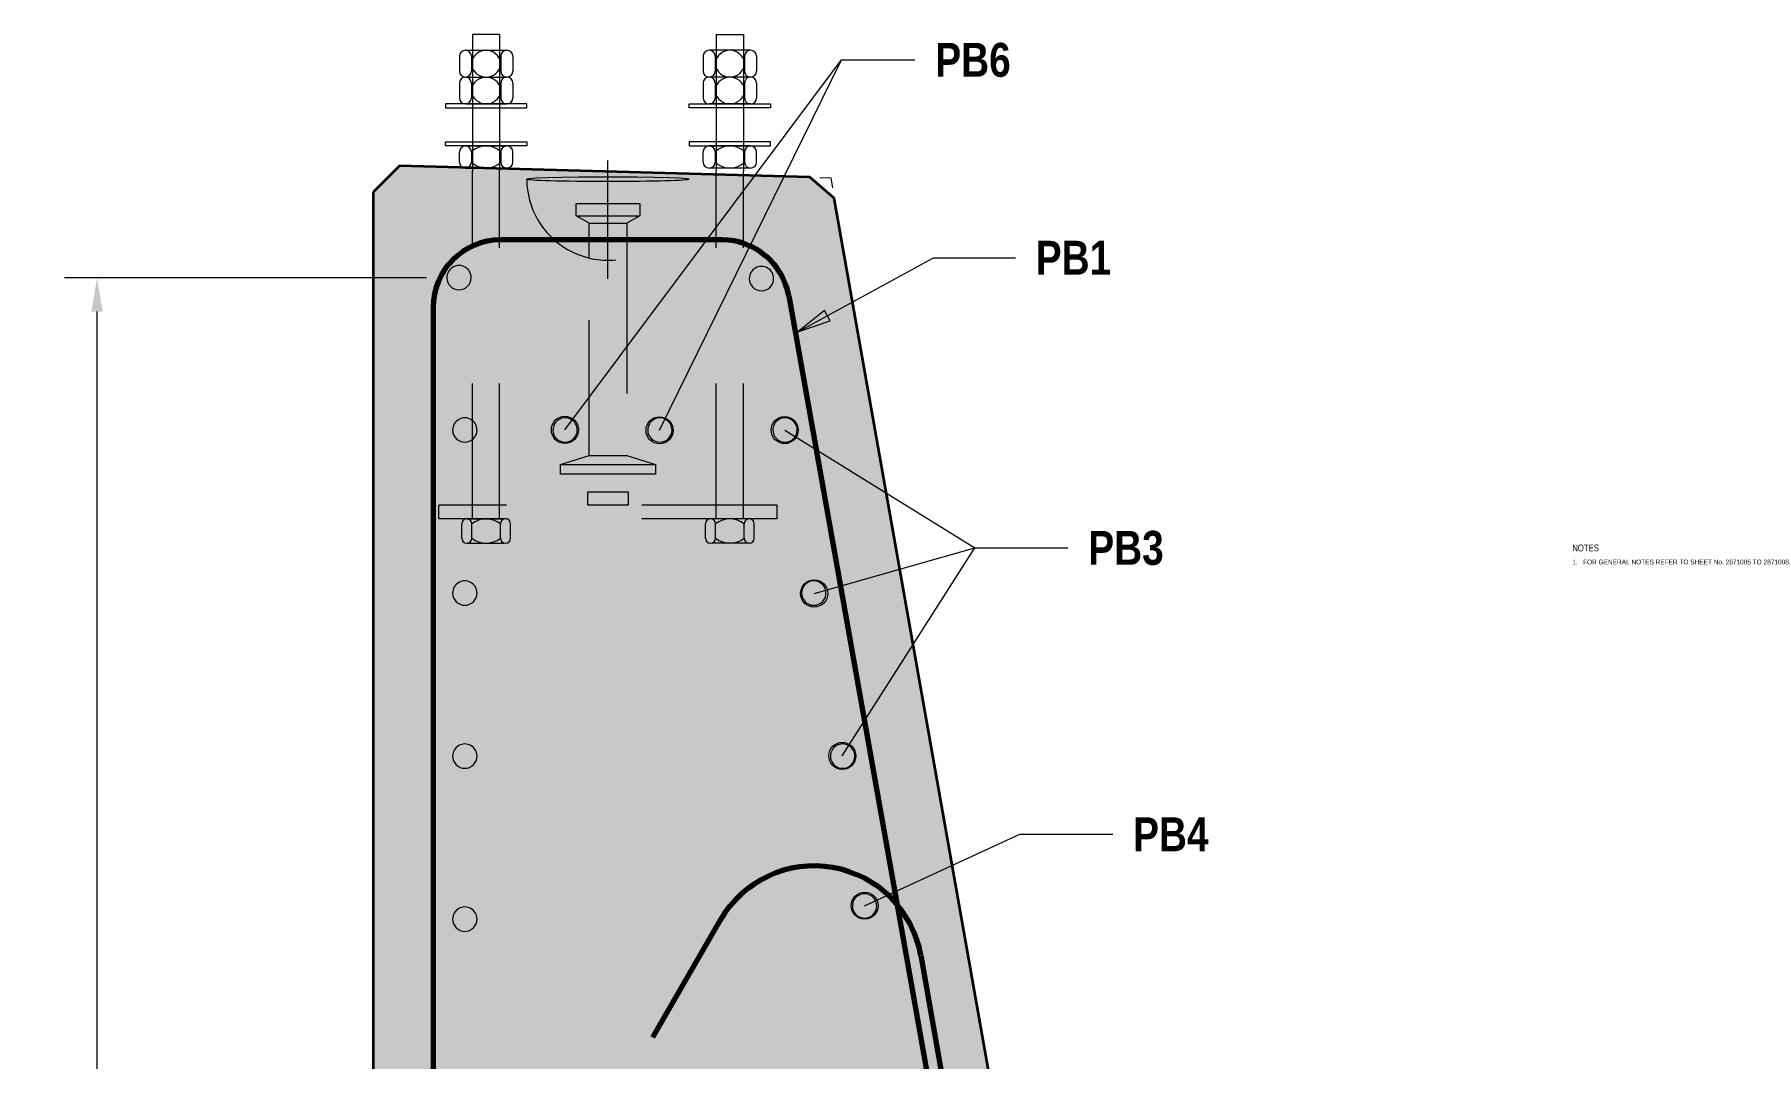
# Model space of a CAD drawing. Header units: metres. Extents: x 3.19 to 12.18, y 1.19 to 4.34.
# Drawn here: x 9.042 to 10.313, y 2.292 to 3.048 of the extents above; entities that cross this region are included whole.
import ezdxf

# ---------------------------------------------------------------- set-up
doc = ezdxf.new("R2010")
doc.units = ezdxf.units.M
doc.linetypes.add('JacobsDash', pattern=[0.0045000000000000005, 0.003, -0.0015])
doc.layers.get('Defpoints').update_dxf_attribs({"color": 41})
for name, color, linetype, lineweight in [('D-BDGE', 7, 'Continuous', 13), ('D-BDGE-LINE', 7, 'Continuous', 9), ('D-ENHA-GEN-LINE', 7, 'Continuous', 9), ('D-ENHA-TEXT', 7, 'Continuous', 9), ('D-ENHA-TEXT-DIMS', 7, 'Continuous', 9)]:
    doc.layers.add(name, color=color, linetype=linetype, lineweight=lineweight)
doc.styles.add('Arial Narrow_3', font='ARIALN.TTF', dxfattribs={"height": 0.0035})
doc.styles.add('Arial Narrow_4', font='ARIALN.TTF', dxfattribs={"height": 0.005})
doc.styles.add('Arial Narrow_B', font='ARIALNB.TTF', dxfattribs={"height": 0.025})
doc.dimstyles.new('Dimension_Standard_O__mm_', dxfattribs={"dimscale": 0.3048, "dimtxt": 0.02558577434045649, "dimasz": 0.08202099737532807, "dimexe": 0.07874015748031493, "dimexo": 0.04921259842519685, "dimgap": 0.04921259842519685, "dimtad": 1, "dimdec": 0, "dimlfac": 1000, "dimzin": 0, "dimdsep": 46, "dimtxsty": 'Arial Narrow_B', "dimsah": 1, "dimcen": 0.09, "dimaunit": 1, "dimadec": 4, "dimazin": 0, "dimtfac": 1, "dimtdec": 4, "dimtix": 1, "dimtmove": 0, "dimatfit": 3, "dimfxl": 1, "dimtvp": 1, "dimtfill": 1, "dimtolj": 1, "dimtzin": 0, "dimlwd": 18, "dimlwe": 18, "dimarcsym": 2})

# ---------------------------------------------------------------- blocks, each defined once
blk = doc.blocks.new('B_Det_Reinf_Bar Section_2D - Reo Dot_Scale 10_Section-2703256-DRG-2871121 - SECTION 1')
at = {"layer": 'D-BDGE-LINE'}
blk.add_hatch(color=256, dxfattribs=at).paths.add_polyline_path([(1.840874119807268e-14, -0.00899999999999579), (0.002329371405940674, -0.008693332436598096), (0.004500000000020634, -0.007794228634055977), (0.006363961030699384, -0.006363961030675019), (0.007794228634080071, -0.004499999999995999), (0.00869333243662273, -0.002329371405918746), (0.009000000000019612, 3.248601387895178e-15), (0.00869333243662273, 0.00232937140592768), (0.007794228634080071, 0.00450000000000385), (0.0063639610306983, 0.006363961030683952), (0.004500000000019552, 0.00779422863406437), (0.00232937140594284, 0.008693332436605677), (2.057447545666946e-14, 0.00900000000000391), (-0.002329371405902774, 0.008693332436605677), (-0.004499999999979486, 0.007794228634064098), (-0.006363961030659318, 0.00636396103068287), (-0.007794228634040005, 0.004500000000004391), (-0.008693332436581583, 0.002329371405926867), (-0.008999999999979545, 3.790034952544374e-15), (-0.008693332436581583, -0.002329371405918746), (-0.007794228634038922, -0.004499999999997082), (-0.006363961030659318, -0.006363961030675019), (-0.004499999999979486, -0.007794228634055977), (-0.002329371405903856, -0.008693332436597284)])
for centre, start, end in [((0, 5.273116942094194e-19), 359.9999999999996, 179.9999999999998), ((0, -5.301757367460423e-19), 179.9999999999998, 359.9999999999993)]:
    blk.add_arc(centre, 0.009000000000000006, start, end, dxfattribs=at)
blk = doc.blocks.new('SYM_ANO_Barrier_LiftingHook_CS - Barrier_LiftingHook-5691597-DRG-2871121 - SECTION 1')
at = {"layer": 'D-ENHA-GEN-LINE', "linetype": 'JacobsDash'}
for p, q in [((-0.003500309690159186, 0.02120277777777555), (0.003499690309840712, 0.02120277777777555)), ((-0.003500309690159186, 0.02046670935560924), (-0.003500309690159186, 0.02120277777777555)), ((0.003499690309840712, 0.02046670935561054), (-0.003500309690163432, 0.02046670935561054)), ((-0.001400309690159352, 0.01982467492454532), (-0.003500309690159189, 0.02046670935560924)), ((0.003499690309840711, 0.02046670935560924), (0.001399690309840892, 0.01982467492454532)), ((0.003499690309840712, 0.02120277777777555), (0.003499690309840712, 0.02046670935560924)), ((0.001399690309845143, 0.01982467492454662), (-0.001400309690159352, 0.01982467492454662)), ((-0.001400309690159352, 0.005237165916272176), (-0.001400309690159352, 0.01982467492454532)), ((0.001399690309840892, 0.01982467492454533), (0.001399690309840906, 0.005237149402329283)), ((-3.096901587356272e-07, 0.006784693707594565), (-3.096901587356272e-07, -0.001969845714563886)), ((-0.001400309690159352, 0.002676899408019202), (-0.001400309690159352, 0.005237165916272176)), ((0.001399690309840878, 0.005237149402329294), (0.001399690309840905, 0.002676899408019202)), ((-0.002350309690159203, 0.002128416652289006), (-0.001400309690159351, 0.002676899408019204)), ((0.001399690309838654, 0.002676899408020502), (-0.001400309690157101, 0.002676899408020502)), ((0.001399690309840905, 0.002676899408019202), (0.00234969030983853, 0.002128416652290307)), ((0.002349690309838533, 0.002128416652290305), (-0.002350309690159202, 0.002128416652290305)), ((-0.002350309690159203, 0.00120277777777577), (-0.002350309690159203, 0.002128416652289006)), ((0.002349690309840784, 0.002128416652289006), (0.002349690309841109, 0.00120277777777707)), ((0.002349690309841109, 0.00120277777777707), (-0.002350309690159202, 0.00120277777777577)), ((-0.005825960594715209, -0.0006371081662707314), (-0.006000309690159206, -0.0005972222222251211)), ((-0.005313045844078125, -0.0006746760842300627), (-0.005825960594715214, -0.0006371081662707309)), ((-0.004491374179183393, -0.0007077426652629613), (-0.005313045844077933, -0.0006746760842300689)), ((-0.003408698170548321, -0.0007343861998717282), (-0.004491374179185306, -0.0007077426652628809)), ((-0.002127939012445208, -0.0007530582626696955), (-0.003408698170564734, -0.0007343861998715137)), ((-0.0007235297717087187, -0.0007626737012388135), (-0.002127939012431997, -0.0007530582626700263)), ((0.0007229103913756694, -0.0007626737012389357), (-0.0007235297716908704, -0.0007626737012389357)), ((0.002127319632079683, -0.000753058262670262), (0.0007229103913510606, -0.000762673701239086)), ((0.003408078790218821, -0.0007343861998719226), (0.002127319632063511, -0.000753058262670626)), ((0.004490754798868225, -0.0007077426652628623), (0.00340807879022341, -0.0007343861998719016)), ((0.005312426463760563, -0.0006746760842300507), (0.004490754798870601, -0.0007077426652627585)), ((0.005825341214397408, -0.0006371081662707316), (0.005312426463760326, -0.0006746760842300611)), ((0.005999690309841106, -0.0005972222222250608), (0.005825341214397414, -0.0006371081662707314))]:
    blk.add_line(p, q, dxfattribs=at)
blk.add_arc((-3.44100176372919e-07, -0.0005971878122075771), 0.005999965590081505, 359.9996711569023, 180.0003285933472, dxfattribs=at)
for major_axis, ratio, start_param, end_param in [((0.006000000000000017, 0), 0.02776706724027967, 1.570796326794872, 3.136791718390918), ((0.005999999999999991, 0), 0.02776706724027981, 0, 1.570796326794872)]:
    blk.add_ellipse((-3.096901588845214e-07, -0.0005972222222229539), major_axis=major_axis, ratio=ratio, start_param=start_param, end_param=end_param, dxfattribs=at)
blk = doc.blocks.new('DIMBLOCK16-DRG-2871121 - SECTION 1')
at = {"layer": 'D-ENHA-TEXT-DIMS', "color": 0, "lineweight": 18, "transparency": 16777216}
for p, q in [((9.331237539273271, 2.868174660815163), (9.06392915368414, 2.868174660815163)), ((9.08792915368414, 1.278078886625809), (9.08792915368414, 2.843174660815163)), ((9.339039612806388, 1.253078886625809), (9.06392915368414, 1.253078886625809))]:
    blk.add_line(p, q, dxfattribs=at)
at = {"layer": 'D-ENHA-TEXT-DIMS', "color": 0, "transparency": 16777216}
for points in [[(9.083762487017474, 2.843174660815163), (9.092095820350806, 2.843174660815163), (9.08792915368414, 2.868174660815163)], [(9.083762487017474, 1.278078886625809), (9.092095820350806, 1.278078886625809), (9.08792915368414, 1.253078886625809)]]:
    blk.add_solid(points, dxfattribs=at)
at = {"layer": 'Defpoints', "color": 0, "transparency": 16777216}
for p in [(9.08792915368414, 2.868174660815163), (9.346237539273272, 2.868174660815163), (9.354039612806389, 1.253078886625809)]:
    blk.add_point(p, dxfattribs=at)
at = {"layer": 'D-ENHA-TEXT-DIMS', "color": 0, "lineweight": 18, "transparency": 16777216, "insert": (9.058084337858762, 2.060626773720483), "char_height": 0.025, "attachment_point": 5, "rotation": 90, "style": 'Arial Narrow_B', "bg_fill": 3, "box_fill_scale": 1.1, "bg_fill_color": 256, "bg_fill_true_color": 13158600, "bg_fill_transparency": 0}
blk.add_mtext('\\A1;\u200e', dxfattribs=at)

msp = doc.modelspace()

# ---------------------------------------------------------------- hatches: boundary and pattern name
at = {"layer": 'D-BDGE-LINE', "true_color": 0xffffff}
h = msp.add_hatch(color=7, dxfattribs=at)
h.paths.add_polyline_path([(9.30922268187767, 1.191594062165173), (9.405644038114978, 1.191594062165173), (9.421926748780319, 1.207876772830513), (9.421926748780319, 1.896972078469196), (9.79506190316825, 2.006972078469197), (9.632397925537692, 2.926754027326778), (9.614258139090985, 2.942393047288584), (9.311242555241208, 2.95065018553504), (9.291926748780316, 2.931334379074156), (9.291926748780316, 1.20888999526253), (9.292939971212334, 1.207876772830513)])
h.paths.add_polyline_path([(9.363039612806407, 1.244078886625811), (9.360710241400483, 1.244385554189209), (9.358539612806407, 1.24528465799175), (9.356675651775728, 1.246714925595131), (9.355245384172349, 1.24857888662581), (9.354346280369807, 1.250749515219888), (9.354039612806407, 1.253078886625813), (9.354346280369807, 1.255408258031733), (9.355245384172349, 1.257578886625812), (9.356675651775728, 1.25944284765649), (9.358539612806407, 1.260873115259871), (9.360710241400486, 1.261772219062413), (9.363039612806407, 1.26207888662581), (9.365368984212331, 1.261772219062412), (9.36753961280641, 1.26087311525987), (9.36940357383709, 1.259442847656488), (9.370833841440469, 1.25757888662581), (9.37173294524301, 1.255408258031733), (9.372039612806407, 1.253078886625808), (9.37173294524301, 1.250749515219888), (9.370833841440469, 1.24857888662581), (9.36940357383709, 1.246714925595133), (9.36753961280641, 1.24528465799175), (9.365368984212335, 1.24438555418921)])
h.paths.add_polyline_path([(9.359519906543696, 1.379078886625811), (9.357190535137775, 1.379385554189209), (9.3550199065437, 1.380284657991751), (9.35315594551302, 1.381714925595132), (9.351725677909638, 1.383578886625813), (9.350826574107096, 1.385749515219888), (9.350519906543699, 1.38807888662581), (9.350826574107096, 1.390408258031733), (9.351725677909638, 1.392578886625814), (9.35315594551302, 1.39444284765649), (9.3550199065437, 1.395873115259871), (9.357190535137775, 1.396772219062413), (9.359519906543696, 1.397078886625811), (9.36184927794962, 1.396772219062412), (9.364019906543696, 1.39587311525987), (9.365883867574379, 1.394442847656488), (9.367314135177757, 1.392578886625811), (9.3682132389803, 1.390408258031734), (9.368519906543696, 1.38807888662581), (9.3682132389803, 1.385749515219888), (9.367314135177757, 1.383578886625811), (9.365883867574375, 1.381714925595132), (9.364019906543696, 1.38028465799175), (9.36184927794962, 1.379385554189209)])
h.paths.add_polyline_path([(9.359519906543696, 1.523830344776354), (9.357190535137775, 1.524137012339753), (9.3550199065437, 1.525036116142295), (9.35315594551302, 1.526466383745675), (9.351725677909638, 1.528330344776355), (9.350826574107096, 1.530500973370432), (9.350519906543699, 1.532830344776351), (9.350826574107096, 1.535159716182277), (9.351725677909638, 1.537330344776356), (9.35315594551302, 1.539194305807033), (9.3550199065437, 1.540624573410414), (9.357190535137775, 1.541523677212957), (9.359519906543696, 1.541830344776354), (9.36184927794962, 1.541523677212956), (9.364019906543696, 1.540624573410414), (9.365883867574379, 1.539194305807032), (9.367314135177757, 1.537330344776354), (9.3682132389803, 1.535159716182278), (9.368519906543696, 1.532830344776359), (9.3682132389803, 1.530500973370432), (9.367314135177757, 1.528330344776355), (9.365883867574375, 1.526466383745675), (9.364019906543696, 1.525036116142295), (9.36184927794962, 1.524137012339752)])
h.paths.add_polyline_path([(9.359519906543696, 1.668581802926898), (9.357190535137775, 1.668888470490297), (9.3550199065437, 1.669787574292839), (9.35315594551302, 1.671217841896219), (9.351725677909638, 1.6730818029269), (9.350826574107096, 1.675252431520976), (9.350519906543699, 1.677581802926898), (9.350826574107096, 1.679911174332821), (9.351725677909638, 1.682081802926899), (9.35315594551302, 1.683945763957578), (9.3550199065437, 1.685376031560958), (9.357190535137775, 1.6862751353635), (9.359519906543696, 1.686581802926898), (9.36184927794962, 1.6862751353635), (9.364019906543696, 1.685376031560958), (9.365883867574379, 1.683945763957576), (9.367314135177757, 1.682081802926899), (9.3682132389803, 1.679911174332822), (9.368519906543696, 1.677581802926903), (9.3682132389803, 1.675252431520976), (9.367314135177757, 1.673081802926899), (9.365883867574375, 1.671217841896218), (9.364019906543696, 1.669787574292838), (9.36184927794962, 1.668888470490297)])
h.paths.add_polyline_path([(9.359519906543696, 1.813333261077442), (9.357190535137775, 1.81363992864084), (9.3550199065437, 1.814539032443382), (9.35315594551302, 1.815969300046763), (9.351725677909638, 1.817833261077444), (9.350826574107096, 1.820003889671519), (9.350519906543699, 1.822333261077438), (9.350826574107096, 1.824662632483365), (9.351725677909638, 1.826833261077444), (9.35315594551302, 1.828697222108121), (9.3550199065437, 1.830127489711501), (9.357190535137775, 1.831026593514044), (9.359519906543696, 1.831333261077442), (9.36184927794962, 1.831026593514044), (9.364019906543696, 1.830127489711502), (9.365883867574379, 1.82869722210812), (9.367314135177757, 1.826833261077442), (9.3682132389803, 1.82466263248337), (9.368519906543696, 1.822333261077446), (9.3682132389803, 1.820003889671519), (9.367314135177757, 1.817833261077442), (9.365883867574375, 1.815969300046761), (9.364019906543696, 1.814539032443382), (9.36184927794962, 1.81363992864084)])
h.paths.add_polyline_path([(9.359519906543696, 1.958084719227986), (9.357190535137775, 1.958391386791384), (9.3550199065437, 1.959290490593926), (9.35315594551302, 1.960720758197307), (9.35170427624142, 1.962636387425654), (9.350826574107096, 1.964755347822063), (9.350519906543699, 1.967084719227986), (9.350826574107096, 1.969414090633909), (9.351725677909638, 1.971584719227988), (9.35315594551302, 1.973448680258665), (9.355275890160609, 1.974984979747917), (9.357190535137775, 1.975778051664587), (9.359519906543696, 1.976084719227986), (9.36184927794962, 1.975778051664588), (9.364139287535014, 1.974787343605557), (9.365883867574379, 1.973448680258664), (9.367314135177757, 1.971584719227986), (9.3682132389803, 1.969414090633908), (9.368519906543696, 1.967084719227988), (9.3682132389803, 1.964755347822063), (9.367314135177757, 1.962584719227986), (9.365883867574375, 1.960720758197306), (9.364019906543696, 1.959290490593926), (9.36184927794962, 1.958391386791384)])
h.paths.add_polyline_path([(9.47176880908377, 1.963728593039056), (9.469439437677845, 1.964035260602454), (9.46726880908377, 1.964934364404995), (9.46540484805309, 1.966364632008377), (9.463974580449708, 1.968228593039056), (9.463075476647166, 1.970399221633133), (9.46276880908377, 1.972728593039053), (9.463075476647166, 1.975057964444979), (9.463974580449708, 1.977228593039055), (9.46540484805309, 1.979092554069735), (9.46726880908377, 1.980522821673116), (9.469439437677842, 1.981421925475657), (9.47176880908377, 1.981728593039056), (9.474098180489694, 1.981421925475657), (9.476268809083766, 1.980522821673116), (9.478132770114449, 1.979092554069734), (9.479563037717828, 1.977228593039056), (9.48046214152037, 1.975057964444979), (9.480768809083767, 1.972728593039053), (9.48046214152037, 1.970399221633133), (9.479563037717828, 1.968228593039056), (9.478132770114449, 1.966364632008378), (9.476268809083763, 1.964934364404991), (9.474098180489694, 1.964035260602454)])
h.paths.add_polyline_path([(9.601756389272236, 2.002680919833455), (9.599427017866311, 2.002987587396853), (9.59725638927224, 2.003886691199393), (9.595392428241556, 2.005316958802776), (9.593962160638174, 2.007180919833456), (9.593063056835636, 2.009351548427532), (9.592798993148893, 2.012004528404822), (9.593063056835636, 2.014010291239378), (9.593962160638174, 2.01618091983345), (9.595392428241556, 2.018044880864134), (9.597256389272236, 2.019475148467515), (9.599427017866311, 2.020374252270057), (9.601756389272236, 2.020680919833454), (9.604085760678156, 2.020374252270056), (9.606256389272236, 2.019475148467515), (9.608120350302915, 2.018044880864133), (9.60955061790629, 2.016180919833459), (9.61044972170884, 2.014010291239378), (9.610756389272236, 2.01168091983345), (9.61044972170884, 2.009351548427533), (9.609390368291294, 2.006972078469197), (9.608120350302919, 2.00531695880278), (9.606256389272236, 2.003886691199395), (9.604085760678156, 2.002987587396853)])
h.paths.add_polyline_path([(9.710213280693047, 2.100618830241609), (9.707883909287123, 2.100925497805007), (9.705713280693043, 2.101824601607549), (9.703849319662368, 2.10325486921093), (9.702419052058985, 2.105118830241608), (9.701519948256443, 2.107289458835686), (9.701213280693047, 2.109618830241605), (9.701519948256443, 2.111948201647532), (9.702419052058985, 2.114118830241609), (9.703849319662368, 2.115982791272288), (9.705713280693043, 2.117413058875669), (9.707883909287123, 2.11831216267821), (9.710213280693047, 2.118618830241608), (9.712542652098968, 2.11831216267821), (9.714713280693047, 2.117413058875668), (9.716577241723723, 2.115982791272287), (9.718007509327105, 2.114118830241609), (9.718906613129647, 2.111948201647529), (9.719213280693047, 2.109618830241607), (9.718906613129647, 2.107289458835686), (9.718007509327105, 2.105118830241609), (9.716577241723723, 2.10325486921093), (9.714713280693047, 2.101824601607549), (9.712542652098971, 2.100925497805008)])
h.paths.add_polyline_path([(9.359519906543696, 2.10061883024161), (9.357190535137775, 2.100925497805008), (9.3550199065437, 2.10182460160755), (9.35315594551302, 2.103254869210931), (9.351725677909638, 2.105118830241612), (9.350826574107096, 2.107289458835687), (9.350519906543699, 2.109618830241613), (9.350826574107096, 2.111948201647533), (9.351725677909638, 2.114118830241612), (9.35315594551302, 2.115982791272289), (9.3550199065437, 2.117413058875669), (9.357190535137775, 2.118312162678212), (9.359519906543696, 2.11861883024161), (9.36184927794962, 2.118312162678212), (9.364019906543696, 2.11741305887567), (9.365883867574375, 2.115982791272289), (9.367314135177757, 2.11411883024161), (9.3682132389803, 2.111948201647527), (9.368519906543696, 2.109618830241608), (9.3682132389803, 2.107289458835687), (9.367314135177757, 2.10511883024161), (9.365883867574375, 2.103254869210931), (9.364019906543696, 2.10182460160755), (9.36184927794962, 2.100925497805008)])
h.paths.add_polyline_path([(9.359519906543696, 2.238152941255235), (9.357190535137775, 2.238459608818633), (9.3550199065437, 2.239358712621174), (9.35315594551302, 2.240788980224555), (9.351725677909638, 2.242652941255236), (9.350826574107096, 2.244823569849312), (9.350519906543699, 2.247152941255237), (9.350826574107096, 2.249482312661157), (9.351725677909638, 2.251652941255233), (9.35315594551302, 2.253516902285913), (9.3550199065437, 2.254947169889294), (9.357190535137775, 2.255846273691836), (9.359519906543696, 2.256152941255234), (9.36184927794962, 2.255846273691836), (9.364019906543696, 2.254947169889294), (9.365883867574375, 2.253516902285912), (9.367314135177757, 2.251652941255234), (9.3682132389803, 2.249482312661158), (9.368519906543696, 2.247152941255238), (9.3682132389803, 2.244823569849312), (9.367314135177757, 2.242652941255234), (9.365883867574375, 2.240788980224554), (9.364019906543696, 2.239358712621174), (9.36184927794962, 2.238459608818633)])
h.paths.add_polyline_path([(9.68500603948301, 2.243152941255233), (9.682676668077086, 2.243459608818632), (9.680506039483006, 2.244358712621173), (9.67864207845233, 2.245788980224554), (9.677211810848945, 2.247652941255233), (9.676312707046407, 2.249823569849311), (9.676006039483006, 2.252152941255233), (9.676312707046407, 2.254482312661156), (9.677211810848945, 2.256652941255234), (9.67864207845233, 2.258516902285912), (9.680506039483006, 2.259947169889293), (9.682676668077086, 2.260846273691835), (9.68500603948301, 2.261152941255232), (9.687335410888931, 2.260846273691835), (9.689506039483007, 2.259947169889293), (9.69137000051369, 2.258516902285911), (9.692800268117068, 2.256652941255233), (9.69369937191961, 2.254482312661155), (9.694006039483007, 2.252152941255231), (9.69369937191961, 2.249823569849311), (9.692800268117068, 2.247652941255233), (9.69137000051369, 2.245788980224556), (9.689506039483007, 2.244358712621173), (9.687335410888931, 2.243459608818632)])
h.paths.add_polyline_path([(9.359519906543696, 2.385687052268859), (9.357190535137775, 2.385993719832257), (9.3550199065437, 2.386892823634799), (9.35315594551302, 2.388323091238179), (9.351598697852435, 2.390493609245107), (9.350826574107096, 2.392357680862936), (9.350519906543699, 2.394687052268858), (9.350826574107096, 2.397016423674781), (9.351725677909638, 2.399187052268858), (9.35315594551302, 2.401051013299538), (9.355275890160609, 2.402587312788789), (9.357190535137775, 2.40338038470546), (9.359519906543696, 2.403687052268858), (9.36184927794962, 2.40338038470546), (9.364139287535014, 2.402389676646429), (9.365883867574375, 2.401051013299537), (9.367314135177757, 2.399187052268859), (9.3682132389803, 2.397016423674782), (9.368519906543696, 2.394687052268854), (9.3682132389803, 2.392357680862936), (9.367314135177757, 2.390187052268859), (9.365883867574375, 2.38832309123818), (9.364019906543696, 2.386892823634799), (9.36184927794962, 2.385993719832256), (9.360488390109257, 2.385814555549137)])
h.paths.add_polyline_path([(9.654716268098962, 2.395436540826104), (9.652386896693042, 2.395743208389503), (9.650216268098962, 2.396642312192044), (9.648352307068283, 2.398072579795425), (9.646922039464904, 2.399936540826103), (9.646022935662362, 2.402107169420181), (9.645716268098962, 2.404436540826104), (9.646099044921709, 2.406949656238162), (9.646922039464904, 2.408936540826103), (9.648352307068283, 2.410800501856783), (9.650216268098966, 2.412230769460165), (9.652386896693042, 2.413129873262706), (9.654716268098962, 2.413436540826104), (9.657045639504883, 2.413129873262706), (9.659216268098966, 2.412230769460165), (9.661080229129642, 2.410800501856782), (9.662510496733024, 2.408936540826104), (9.663409600535562, 2.406765912232031), (9.663716268098963, 2.404436540826108), (9.663409600535562, 2.402107169420181), (9.662510496733024, 2.399936540826105), (9.661080229129645, 2.398072579795427), (9.659216268098966, 2.396642312192044), (9.657045639504883, 2.395743208389503)])
h.paths.add_polyline_path([(9.638514675394408, 2.506037927159183), (9.636185303988483, 2.506344594722582), (9.634014675394408, 2.507243698525124), (9.632150714363728, 2.508673966128505), (9.630720446760346, 2.510537927159181), (9.629821342957808, 2.512708555753261), (9.629514675394407, 2.51503792715918), (9.629821342957808, 2.517367298565107), (9.630720446760353, 2.519537927159188), (9.632150714363728, 2.521401888189863), (9.634014675394408, 2.522832155793244), (9.636185303988483, 2.523731259595785), (9.638514675394408, 2.524037927159184), (9.640844046800328, 2.523731259595785), (9.643014675394408, 2.522832155793244), (9.644878636425084, 2.521401888189863), (9.64630890402847, 2.519537927159183), (9.647208007831008, 2.517367298565108), (9.647514675394408, 2.515037927159183), (9.647208007831008, 2.512708555753261), (9.64630890402847, 2.510537927159184), (9.644878636425084, 2.508673966128503), (9.643014675394408, 2.507243698525124), (9.640844046800332, 2.506344594722582)])
h.paths.add_polyline_path([(9.359519906543696, 2.506037927159185), (9.357190535137775, 2.506344594722584), (9.3550199065437, 2.507243698525125), (9.35315594551302, 2.508673966128506), (9.351725677909638, 2.510537927159186), (9.350826574107096, 2.512708555753262), (9.350519906543699, 2.515037927159188), (9.350826574107096, 2.517367298565108), (9.351725677909638, 2.519537927159185), (9.35315594551302, 2.521401888189864), (9.3550199065437, 2.522832155793244), (9.357190535137775, 2.523731259595787), (9.359519906543696, 2.524037927159185), (9.36184927794962, 2.523731259595787), (9.364019906543696, 2.522832155793245), (9.365883867574375, 2.521401888189866), (9.367314135177757, 2.519537927159185), (9.3682132389803, 2.517367298565108), (9.368519906543696, 2.515037927159185), (9.3682132389803, 2.512708555753262), (9.367314135177757, 2.510537927159185), (9.365883867574375, 2.508673966128505), (9.364019906543696, 2.507243698525125), (9.36184927794962, 2.506344594722584)])
h.paths.add_polyline_path([(9.617230552515846, 2.62638880204951), (9.614901181109921, 2.626695469612908), (9.612730552515846, 2.62759457341545), (9.610866591485166, 2.629024841018831), (9.609436323881784, 2.63088880204951), (9.608537220079246, 2.633059430643587), (9.608230552515845, 2.63538880204951), (9.608537220079246, 2.637718173455433), (9.609436323881784, 2.639888802049509), (9.610866591485166, 2.641752763080189), (9.612730552515846, 2.64318303068357), (9.614901181109921, 2.644082134486111), (9.617230552515846, 2.64438880204951), (9.61955992392177, 2.644082134486111), (9.621730552515846, 2.64318303068357), (9.623594513546525, 2.64175276308019), (9.625024781149904, 2.63988880204951), (9.62592388495245, 2.637718173455433), (9.626230552515846, 2.635388802049509), (9.62592388495245, 2.633059430643587), (9.625024781149904, 2.63088880204951), (9.623594513546525, 2.62902484101883), (9.621730552515846, 2.62759457341545), (9.61955992392177, 2.626695469612909)])
h.paths.add_polyline_path([(9.359519906543696, 2.626388802049511), (9.357190535137775, 2.626695469612909), (9.3550199065437, 2.627594573415451), (9.35315594551302, 2.629024841018832), (9.351725677909638, 2.630888802049513), (9.350826574107096, 2.633059430643589), (9.350519906543699, 2.635388802049508), (9.350826574107096, 2.637718173455434), (9.351725677909638, 2.63988880204951), (9.35315594551302, 2.64175276308019), (9.3550199065437, 2.643183030683572), (9.357190535137775, 2.644082134486113), (9.359519906543696, 2.644388802049511), (9.36184927794962, 2.644082134486113), (9.364019906543696, 2.64318303068357), (9.365883867574375, 2.64175276308019), (9.367314135177757, 2.639888802049511), (9.3682132389803, 2.637718173455434), (9.368519906543696, 2.63538880204951), (9.3682132389803, 2.633059430643589), (9.367314135177757, 2.630888802049511), (9.365883867574375, 2.629024841018832), (9.364019906543696, 2.627594573415451), (9.36184927794962, 2.62669546961291)])
h.paths.add_polyline_path([(9.595946429637287, 2.746739676939836), (9.593617058231363, 2.747046344503234), (9.591446429637287, 2.747945448305776), (9.589582468606608, 2.749375715909157), (9.58815220100323, 2.751239676939836), (9.587253097200684, 2.753410305533913), (9.586946429637287, 2.755739676939835), (9.587253097200684, 2.758069048345759), (9.58815220100323, 2.760239676939837), (9.589582468606608, 2.762103637970515), (9.591446429637287, 2.763533905573897), (9.593617058231363, 2.764433009376437), (9.595946429637287, 2.764739676939835), (9.598275801043211, 2.764433009376437), (9.600446429637284, 2.763533905573896), (9.602310390667963, 2.762103637970518), (9.603740658271349, 2.760239676939835), (9.604639762073887, 2.758069048345759), (9.604946429637288, 2.755739676939835), (9.604639762073887, 2.753410305533913), (9.603740658271349, 2.751239676939836), (9.602310390667967, 2.749375715909157), (9.600446429637284, 2.747945448305776), (9.598275801043208, 2.747046344503234)])
h.paths.add_polyline_path([(9.359519906543696, 2.746739676939837), (9.357190535137775, 2.747046344503235), (9.3550199065437, 2.747945448305777), (9.35315594551302, 2.749375715909158), (9.351725677909638, 2.751239676939838), (9.350826574107096, 2.753410305533914), (9.350519906543699, 2.755739676939837), (9.350826574107096, 2.75806904834576), (9.351725677909638, 2.760239676939837), (9.35315594551302, 2.762103637970516), (9.3550199065437, 2.763533905573897), (9.357190535137775, 2.764433009376439), (9.359519906543696, 2.764739676939837), (9.36184927794962, 2.764433009376439), (9.364019906543696, 2.763533905573897), (9.365883867574375, 2.762103637970518), (9.367314135177757, 2.760239676939837), (9.3682132389803, 2.758069048345761), (9.368519906543696, 2.755739676939836), (9.3682132389803, 2.753410305533914), (9.367314135177757, 2.751239676939838), (9.365883867574375, 2.749375715909157), (9.364019906543696, 2.747945448305777), (9.36184927794962, 2.747046344503236)])
h.paths.add_polyline_path([(9.503579158610581, 2.746739676939837), (9.501249787204657, 2.747046344503235), (9.49907915861058, 2.747945448305777), (9.497215197579902, 2.749375715909158), (9.495784929976523, 2.751239676939838), (9.494885826173977, 2.753410305533914), (9.49457915861058, 2.755739676939837), (9.494885826173977, 2.75806904834576), (9.495784929976523, 2.760239676939835), (9.497215197579902, 2.762103637970516), (9.49907915861058, 2.763533905573896), (9.50124978720466, 2.764433009376439), (9.503579158610581, 2.764739676939837), (9.505908530016505, 2.764433009376439), (9.508079158610581, 2.763533905573897), (9.50994311964126, 2.762103637970516), (9.511373387244642, 2.760239676939837), (9.512272491047181, 2.758069048345761), (9.512579158610581, 2.755739676939836), (9.512272491047181, 2.753410305533914), (9.511373387244642, 2.751239676939838), (9.50994311964126, 2.749375715909157), (9.508079158610581, 2.747945448305777), (9.505908530016505, 2.747046344503235)])
h.paths.add_polyline_path([(9.433579158610584, 2.746739676939837), (9.43124978720466, 2.747046344503235), (9.429079158610584, 2.747945448305777), (9.427215197579905, 2.749375715909158), (9.425784929976523, 2.751239676939838), (9.42488582617398, 2.753410305533914), (9.424579158610584, 2.755739676939837), (9.42488582617398, 2.75806904834576), (9.425784929976526, 2.760239676939837), (9.427215197579905, 2.762103637970516), (9.429079158610584, 2.763533905573898), (9.43124978720466, 2.764433009376439), (9.433579158610584, 2.764739676939837), (9.435908530016505, 2.764433009376439), (9.438079158610584, 2.763533905573897), (9.439943119641264, 2.762103637970518), (9.441373387244642, 2.760239676939837), (9.442272491047184, 2.75806904834576), (9.442579158610584, 2.755739676939836), (9.442272491047184, 2.753410305533914), (9.441373387244642, 2.751239676939838), (9.439943119641264, 2.749375715909158), (9.438079158610584, 2.747945448305777), (9.435908530016505, 2.747046344503235)])
h.paths.add_polyline_path([(9.578593650177172, 2.858513132045205), (9.576264278771244, 2.858819799608603), (9.574093650177169, 2.859718903411144), (9.57222968914649, 2.861149171014525), (9.57079942154311, 2.863013132045204), (9.569900317740569, 2.865183760639281), (9.569593650177168, 2.867513132045204), (9.569900317740569, 2.869842503451127), (9.570799421543107, 2.872013132045205), (9.57222968914649, 2.873877093075884), (9.574093650177169, 2.875307360679265), (9.576264278771248, 2.876206464481806), (9.578593650177172, 2.876513132045205), (9.580923021583093, 2.876206464481806), (9.583093650177169, 2.875307360679265), (9.584957611207848, 2.873877093075885), (9.58638787881123, 2.872013132045204), (9.587286982613772, 2.869842503451128), (9.587593650177169, 2.867513132045204), (9.587286982613772, 2.865183760639281), (9.58638787881123, 2.863013132045205), (9.584957611207852, 2.861149171014525), (9.583093650177169, 2.859718903411144), (9.58092302158309, 2.858819799608603)])
h.paths.add_polyline_path([(9.35523753927329, 2.859174660815166), (9.35290816786737, 2.859481328378565), (9.350737539273286, 2.860380432181107), (9.34887357824261, 2.861810699784487), (9.347443310639228, 2.863674660815168), (9.346544206836686, 2.865845289409244), (9.34623753927329, 2.868174660815166), (9.346544206836686, 2.87050403222109), (9.347443310639228, 2.872674660815167), (9.34887357824261, 2.874538621845845), (9.350737539273286, 2.875968889449227), (9.35290816786737, 2.876867993251768), (9.35523753927329, 2.877174660815166), (9.35756691067921, 2.876867993251768), (9.35973753927329, 2.875968889449226), (9.361601500303966, 2.874538621845847), (9.363031767907348, 2.872674660815167), (9.36393087170989, 2.870504032221088), (9.36423753927329, 2.868174660815171), (9.36393087170989, 2.865845289409244), (9.363031767907348, 2.863674660815166), (9.36160150030397, 2.861810699784487), (9.35973753927329, 2.860380432181107), (9.35756691067921, 2.859481328378565)])
at = {"layer": 'D-ENHA-TEXT'}
msp.add_hatch(color=256, dxfattribs=at).paths.add_polyline_path([(9.605353729454738, 2.828197599434527), (9.62941002428197, 2.836304798813091), (9.625186426693912, 2.8440436122705)])

# ---------------------------------------------------------------- linework, layer by layer
at = {"layer": 'D-BDGE', "color": 252, "lineweight": 18, "true_color": 0x888888}
for p, q in [((9.385250347166071, 3.047701501650661), (9.365250347166075, 3.047701501650661)), ((9.365250347166075, 3.047701501650661), (9.365250347166075, 2.946827994432828)), ((9.385250347166071, 3.047701501650661), (9.385250347166071, 2.947372992029423)), ((9.545250347166075, 3.047701501650661), (9.56525034716607, 3.047701501650661)), ((9.545250347166075, 3.047701501650661), (9.545250347166075, 2.947372992029423)), ((9.56525034716607, 3.047701501650661), (9.56525034716607, 2.946827994432827)), ((9.355514347166075, 3.031589192600754), (9.355514347166075, 3.020657192600753)), ((9.359948347166071, 3.036023192600753), (9.390552347166079, 3.036023192600753)), ((9.364382347166071, 3.031589192600754), (9.364382347166071, 3.020657192600753)), ((9.364382347166075, 3.027120805942602), (9.364382347166075, 3.0251255792589)), ((9.386118347166079, 3.031589192600753), (9.386118347166079, 3.020657192600753)), ((9.386118347166072, 3.027120805942602), (9.386118347166072, 3.0251255792589)), ((9.394986347166071, 3.031589192600753), (9.394986347166071, 3.020657192600753)), ((9.535514347166075, 3.031589192600753), (9.535514347166075, 3.020657192600753)), ((9.570552347166075, 3.036023192600753), (9.53994834716607, 3.036023192600753)), ((9.54438234716607, 3.031589192600753), (9.54438234716607, 3.020657192600753)), ((9.544382347166074, 3.027120805942601), (9.544382347166074, 3.0251255792589)), ((9.566118347166075, 3.031589192600753), (9.566118347166075, 3.020657192600753)), ((9.566118347166071, 3.027120805942601), (9.566118347166071, 3.0251255792589)), ((9.574986347166071, 3.031589192600753), (9.574986347166071, 3.020657192600753)), ((9.359948347166071, 3.016223192600754), (9.390552347166079, 3.016223192600754)), ((9.359948347166071, 3.016223192600754), (9.390552347166079, 3.016223192600754)), ((9.359948347166071, 3.016223192600754), (9.390552347166079, 3.016223192600754)), ((9.570552347166075, 3.016223192600753), (9.53994834716607, 3.016223192600753)), ((9.570552347166075, 3.016223192600753), (9.53994834716607, 3.016223192600753)), ((9.570552347166075, 3.016223192600753), (9.53994834716607, 3.016223192600753)), ((9.355514347166075, 3.011789192600754), (9.355514347166075, 3.000857192600753)), ((9.364382347166071, 3.011789192600754), (9.364382347166071, 3.000857192600753)), ((9.364382347166075, 3.007320805942602), (9.364382347166075, 3.005325579258901)), ((9.386118347166079, 3.011789192600753), (9.386118347166079, 3.000857192600753)), ((9.386118347166072, 3.007320805942602), (9.386118347166072, 3.005325579258901)), ((9.394986347166071, 3.011789192600753), (9.394986347166071, 3.000857192600753)), ((9.535514347166075, 3.011789192600753), (9.535514347166075, 3.000857192600753)), ((9.54438234716607, 3.011789192600753), (9.54438234716607, 3.000857192600753)), ((9.544382347166074, 3.007320805942602), (9.544382347166074, 3.0053255792589)), ((9.566118347166075, 3.011789192600753), (9.566118347166075, 3.000857192600753)), ((9.566118347166071, 3.007320805942602), (9.566118347166071, 3.0053255792589)), ((9.574986347166071, 3.011789192600753), (9.574986347166071, 3.000857192600753)), ((9.405250347166074, 2.996423192600753), (9.345250347166072, 2.996423192600753)), ((9.345250347166072, 2.996423192600753), (9.345250347166072, 2.993423192600754)), ((9.345250347166072, 2.993423192600754), (9.405250347166074, 2.993423192600754)), ((9.359948347166071, 2.996423192600754), (9.390552347166079, 2.996423192600754)), ((9.359948347166071, 2.996423192600754), (9.390552347166079, 2.996423192600754)), ((9.405250347166074, 2.993423192600754), (9.405250347166074, 2.996423192600753)), ((9.525250347166072, 2.996423192600753), (9.585250347166074, 2.996423192600753)), ((9.525250347166072, 2.993423192600753), (9.525250347166072, 2.996423192600753)), ((9.585250347166074, 2.993423192600753), (9.525250347166072, 2.993423192600753)), ((9.570552347166075, 2.996423192600753), (9.53994834716607, 2.996423192600753)), ((9.570552347166075, 2.996423192600753), (9.53994834716607, 2.996423192600753)), ((9.585250347166074, 2.996423192600753), (9.585250347166074, 2.993423192600753)), ((9.345250347166072, 2.96842319260075), (9.405250347166074, 2.96842319260075)), ((9.345250347166072, 2.96542319260075), (9.345250347166072, 2.96842319260075)), ((9.405250347166074, 2.96542319260075), (9.345250347166072, 2.96542319260075)), ((9.359948347166071, 2.96542319260075), (9.390552347166079, 2.96542319260075)), ((9.359948347166071, 2.96542319260075), (9.390552347166079, 2.96542319260075)), ((9.405250347166074, 2.96842319260075), (9.405250347166074, 2.96542319260075)), ((9.525250347166072, 2.96842319260075), (9.525250347166072, 2.96542319260075)), ((9.585250347166074, 2.96842319260075), (9.525250347166072, 2.96842319260075)), ((9.525250347166072, 2.96542319260075), (9.585250347166074, 2.96542319260075)), ((9.570552347166075, 2.96542319260075), (9.53994834716607, 2.96542319260075)), ((9.570552347166075, 2.96542319260075), (9.53994834716607, 2.96542319260075)), ((9.585250347166074, 2.96542319260075), (9.585250347166074, 2.96842319260075)), ((9.355514347166075, 2.953476230296062), (9.355514347166075, 2.960989192600751)), ((9.364382347166075, 2.960989192600757), (9.364382347166075, 2.953476230296055)), ((9.386118347166072, 2.960989192600757), (9.386118347166072, 2.953476230296055)), ((9.394986347166071, 2.953476230296061), (9.394986347166071, 2.96098919260075)), ((9.535514347166075, 2.953476230296061), (9.535514347166075, 2.96098919260075)), ((9.544382347166074, 2.960989192600757), (9.544382347166074, 2.953476230296054)), ((9.566118347166071, 2.960989192600757), (9.566118347166071, 2.953476230296054)), ((9.574986347166071, 2.953476230296061), (9.574986347166071, 2.96098919260075)), ((9.359948347166071, 2.949042230296062), (9.390552347166079, 2.949042230296062)), ((9.359948347166071, 2.949042230296062), (9.390552347166079, 2.949042230296062)), ((9.359948347166071, 2.949042230296062), (9.390552347166079, 2.949042230296062)), ((9.570552347166075, 2.949042230296061), (9.53994834716607, 2.949042230296061)), ((9.570552347166075, 2.949042230296061), (9.53994834716607, 2.949042230296061)), ((9.570552347166075, 2.949042230296061), (9.53994834716607, 2.949042230296061)), ((9.357250347166069, 2.6758610543543), (9.357250347166069, 2.686471054354298)), ((9.36464034716607, 2.6758610543543), (9.36464034716607, 2.686471054354298)), ((9.385860347166076, 2.6758610543543), (9.385860347166076, 2.686471054354298)), ((9.393250347166077, 2.6758610543543), (9.393250347166077, 2.686471054354298)), ((9.537250347166069, 2.6758610543543), (9.537250347166069, 2.686471054354298)), ((9.54464034716607, 2.6758610543543), (9.54464034716607, 2.686471054354298)), ((9.565860347166076, 2.6758610543543), (9.565860347166076, 2.686471054354298)), ((9.573250347166077, 2.6758610543543), (9.573250347166077, 2.686471054354298)), ((9.36094534716607, 2.6721660543543), (9.388335347166077, 2.6721660543543)), ((9.569555347166077, 2.672166054354299), (9.542165347166073, 2.672166054354299))]:
    msp.add_line(p, q, dxfattribs=at)
at = {"layer": 'D-BDGE', "lineweight": 35}
for p, q in [((9.311242555241183, 2.950650185535036), (9.291926748780298, 2.931334379074151)), ((9.614258139090964, 2.94239304728858), (9.311242555241183, 2.950650185535036)), ((9.63239792553767, 2.926754027326774), (9.614258139090964, 2.94239304728858)), ((9.291926748780298, 2.931334379074152), (9.291926748780298, 1.208889995262528)), ((9.795061903168225, 2.006972078469194), (9.63239792553767, 2.926754027326774))]:
    msp.add_line(p, q, dxfattribs=at)
at = {"layer": 'D-BDGE', "color": 252, "linetype": 'JacobsDash', "lineweight": 18, "true_color": 0x888888}
for p, q in [((9.365250347166075, 2.690166054354299), (9.365250347166075, 2.946827994432828)), ((9.385250347166071, 2.690166054354299), (9.385250347166071, 2.947372992029423)), ((9.545250347166075, 2.690166054354298), (9.545250347166075, 2.947372992029423)), ((9.56525034716607, 2.690166054354298), (9.56525034716607, 2.946827994432827)), ((9.450250347166072, 2.700166054354299), (9.450250347166072, 2.710166054354298)), ((9.450250347166072, 2.710166054354298), (9.480250347166074, 2.710166054354298)), ((9.480250347166074, 2.710166054354298), (9.480250347166074, 2.700166054354299)), ((9.590250347166073, 2.700166054354299), (9.340250347166073, 2.700166054354299)), ((9.340250347166073, 2.690166054354298), (9.340250347166073, 2.700166054354299)), ((9.480250347166074, 2.700166054354299), (9.450250347166072, 2.700166054354299)), ((9.590250347166073, 2.690166054354298), (9.590250347166073, 2.700166054354299)), ((9.590250347166073, 2.690166054354298), (9.340250347166073, 2.690166054354298)), ((9.36094534716607, 2.690166054354299), (9.388335347166077, 2.690166054354299)), ((9.569555347166077, 2.690166054354298), (9.542165347166073, 2.690166054354298))]:
    msp.add_line(p, q, dxfattribs=at)
at = {"layer": 'D-BDGE', "lineweight": 9}
for p, q in [((9.62176763309337, 2.942188414479431), (9.629706604259095, 2.941972078469193)), ((9.629706604259095, 2.941972078469193), (9.63102993590077, 2.934489312007333))]:
    msp.add_line(p, q, dxfattribs=at)
at = {"layer": 'D-BDGE', "lineweight": 70}
for p, q in [((9.549502252235762, 2.896090551830159), (9.386045222141266, 2.896090551830159)), ((9.598726965464163, 2.854861390306704), (9.737823036900856, 2.074210344687911)), ((9.336045222141266, 2.84609055183016), (9.336045222141266, 1.236090551830156)), ((9.548216862927863, 2.394030539842394), (9.498216862927862, 2.30742799946395)), ((9.696287917154933, 2.367897407701071), (9.789380819917127, 1.838960460188509))]:
    msp.add_line(p, q, dxfattribs=at)
at = {"layer": 'D-BDGE', "color": 252, "lineweight": 18, "true_color": 0x888888}
for centre, radius, start, end in [((9.359948347166071, 3.031589192600754), 0.004433999999999827, 0, 180), ((9.375250347166073, 3.024938192600752), 0.01108499999999983, 11.35561563579977, 168.6443843642002), ((9.390552347166079, 3.031589192600753), 0.004433999999999827, 0, 180), ((9.53994834716607, 3.031589192600753), 0.004433999999999827, 0, 180), ((9.555250347166073, 3.024938192600751), 0.01108499999999983, 11.35561563579761, 168.6443843642024), ((9.570552347166075, 3.031589192600753), 0.004433999999999827, 0, 180), ((9.359948347166071, 3.020657192600753), 0.004433999999999827, 180, 0), ((9.359948347166071, 3.011789192600754), 0.004433999999999827, 0, 180), ((9.375250347166073, 3.027308192600751), 0.01108499999999913, 191.3556156357987, 348.6443843642006), ((9.375250347166073, 3.005138192600752), 0.01108499999999983, 11.35561563579804, 168.644384364202), ((9.390552347166079, 3.020657192600753), 0.004433999999999827, 180, 0), ((9.390552347166079, 3.011789192600753), 0.004433999999999827, 0, 180), ((9.53994834716607, 3.020657192600753), 0.004433999999999827, 180, 0), ((9.53994834716607, 3.011789192600753), 0.004433999999999827, 0, 180), ((9.555250347166073, 3.02730819260075), 0.01108499999999983, 191.3556156357994, 348.6443843641999), ((9.555250347166073, 3.005138192600751), 0.01108499999999983, 11.35561563579977, 168.6443843642002), ((9.570552347166075, 3.020657192600753), 0.004433999999999827, 180, 0), ((9.570552347166075, 3.011789192600753), 0.004433999999999827, 0, 180), ((9.375250347166073, 3.007508192600751), 0.01108499999999913, 191.355615635797, 348.6443843642023), ((9.555250347166073, 3.00750819260075), 0.01108499999999983, 191.3556156357973, 348.644384364202), ((9.359948347166071, 3.000857192600753), 0.004433999999999827, 180, 0), ((9.390552347166079, 3.000857192600753), 0.004433999999999827, 180, 0), ((9.53994834716607, 3.000857192600753), 0.004433999999999827, 180, 0), ((9.570552347166075, 3.000857192600753), 0.004433999999999827, 180, 0), ((9.359948347166071, 2.960989192600751), 0.004433999999999735, 4.302972428551992e-11, 180.0000000000029), ((9.375250347166073, 2.949887132609757), 0.01553605999099529, 45.61038259849023, 134.3896174014981), ((9.390552347166079, 2.96098919260075), 0.004433999999999827, 0, 179.9999999999656), ((9.53994834716607, 2.96098919260075), 0.004433999999999827, 2.869241931856854e-11, 180), ((9.555250347166073, 2.949887132609757), 0.0155360599909928, 45.61038259849616, 134.389617401505), ((9.570552347166075, 2.96098919260075), 0.004434000000000545, 359.9999999999939, 179.9999999999598), ((9.359948347166071, 2.953476230296062), 0.004433999999999827, 180, 359.9999999999652), ((9.375250347166073, 2.964578290287055), 0.01553605999099529, 225.6103825985009, 314.3896174015089), ((9.390552347166079, 2.953476230296061), 0.004434000000000964, 180.0000000000115, 359.9999999999882), ((9.53994834716607, 2.953476230296061), 0.004434000000000751, 179.9999999999914, 359.9999999999624), ((9.555250347166073, 2.964578290287054), 0.0155360599909928, 225.6103825984952, 314.3896174015029), ((9.570552347166075, 2.953476230296061), 0.004433999999999827, 180.000000000034, 0), ((9.36094534716607, 2.686471054354298), 0.003695000000000448, 0, 180), ((9.375250347166073, 2.673085523231151), 0.01708053112314864, 51.59800531939098, 128.4019946806081), ((9.389555347166077, 2.686471054354298), 0.003695000000000448, 0, 180), ((9.540945347166069, 2.686471054354298), 0.003695000000000448, 0, 180), ((9.555250347166073, 2.67308552323115), 0.01708053112314864, 51.59800531939191, 128.4019946806091), ((9.569555347166077, 2.686471054354298), 0.003695000000000448, 0, 180), ((9.36094534716607, 2.6758610543543), 0.003695000000000448, 180, 0), ((9.375250347166073, 2.689246585477447), 0.01708053112314864, 231.5980053193915, 308.4019946806087), ((9.389555347166077, 2.6758610543543), 0.003695000000000448, 180, 0), ((9.540945347166069, 2.6758610543543), 0.003695000000000448, 180, 0), ((9.555250347166073, 2.689246585477447), 0.01708053112314864, 231.5980053193906, 308.4019946806068), ((9.569555347166077, 2.6758610543543), 0.003695000000000448, 180, 0)]:
    msp.add_arc(centre, radius, start, end, dxfattribs=at)
at = {"layer": 'D-BDGE', "lineweight": 70}
for centre, radius, start, end in [((9.386045222141266, 2.84609055183016), 0.05000000000000071, 90, 180), ((9.549502252235762, 2.846090551830159), 0.05000000000000099, 10.10291242413671, 90.0000000000005), ((9.617498895230618, 2.354030539842394), 0.08000000000000158, 9.981829287731639, 150)]:
    msp.add_arc(centre, radius, start, end, dxfattribs=at)
at = {"layer": 'D-ENHA-TEXT'}
for p, q in [((9.433426071265977, 2.755862100218528), (9.637632456037206, 3.028980515225331)), ((9.50333105828112, 2.755541903315957), (9.637632456037206, 3.028980515225331)), ((9.637632456037206, 3.028980515225331), (9.691947959426816, 3.028980515225327)), ((9.637632456037206, 3.028980515225331), (9.691947959426816, 3.028980515225327)), ((9.605353729454738, 2.828197599434527), (9.705573392533331, 2.88289429545704)), ((9.705573392533331, 2.88289429545704), (9.766170203517039, 2.882894295457041)), ((9.625186426693912, 2.8440436122705), (9.605353729454738, 2.828197599434527)), ((9.605353729454738, 2.828197599434527), (9.62941002428197, 2.836304798813091)), ((9.62941002428197, 2.836304798813091), (9.625186426693912, 2.8440436122705)), ((9.595759360846749, 2.755683778326416), (9.736284932497437, 2.668767494854877)), ((9.617543580058786, 2.635091112170204), (9.736284932497437, 2.668767494854877)), ((9.638292267759148, 2.515207913278925), (9.736284932497437, 2.668767494854877)), ((9.736284932497437, 2.668767494854877), (9.804963727682217, 2.668767494854876)), ((9.736284932497437, 2.668767494854877), (9.804963727682217, 2.668767494854876)), ((9.736284932497437, 2.668767494854877), (9.804963727682217, 2.668767494854876)), ((9.654766827803119, 2.404655186871733), (9.769359188828403, 2.4573272868753)), ((9.769359188828403, 2.4573272868753), (9.838037984013184, 2.4573272868753))]:
    msp.add_line(p, q, dxfattribs=at)
for centre, radius in [((9.433426071265977, 2.755862100218528), 0.009999999999999112), ((9.50333105828112, 2.755541903315957), 0.01000000000000058), ((9.595759360846749, 2.755683778326416), 0.009999999999999313), ((9.617543580058786, 2.635091112170204), 0.009999999999998411), ((9.638292267759148, 2.515207913278925), 0.009999999999998878), ((9.654766827803119, 2.404655186871733), 0.01000000000000163)]:
    msp.add_circle(centre, radius, dxfattribs=at)

# ---------------------------------------------------------------- block references
at = {"layer": 'D-BDGE-LINE'}
for p in [(9.355237539273269, 2.868174660815162), (9.578593650177151, 2.867513132045201), (9.359519906543678, 2.755739676939833), (9.433579158610563, 2.755739676939833), (9.50357915861056, 2.755739676939833), (9.595946429637266, 2.755739676939832), (9.359519906543678, 2.635388802049507), (9.617230552515824, 2.635388802049506), (9.359519906543678, 2.515037927159181), (9.638514675394386, 2.51503792715918), (9.359519906543678, 2.394687052268855), (9.654716268098944, 2.404436540826101)]:
    msp.add_blockref('B_Det_Reinf_Bar Section_2D - Reo Dot_Scale 10_Section-2703256-DRG-2871121 - SECTION 1', p, dxfattribs=at)
at = {"layer": 'D-ENHA-GEN-LINE', "xscale": 10, "yscale": 10, "zscale": 10, "rotation": 180}
msp.add_blockref('SYM_ANO_Barrier_LiftingHook_CS - Barrier_LiftingHook-5691597-DRG-2871121 - SECTION 1', (9.465250347166073, 2.935077612036055), dxfattribs=at)

# ---------------------------------------------------------------- texts
at = {"layer": 'D-ENHA-TEXT', "attachment_point": 1, "bg_fill": 3, "box_fill_scale": 1, "bg_fill_color": 256, "bg_fill_true_color": 13158600, "bg_fill_transparency": 0}
for s, insert, char_height, style in [('PB6', (9.706947959426817, 3.041480515225327), 0.025, 'Arial Narrow_B'), ('PB3', (9.819963727682214, 2.681267494854876), 0.025, 'Arial Narrow_B'), ('1.', (10.17736374041403, 2.660080394393743), 0.0035, 'Arial Narrow_3'), ('PB4', (9.853037984013177, 2.4698272868753), 0.025, 'Arial Narrow_B')]:
    msp.add_mtext(s, dxfattribs=dict(at, insert=insert, char_height=char_height, style=style))

# ---------------------------------------------------------------- next in the draw order: texts
for s, insert, char_height, style in [('PB1', (9.781170203517032, 2.895394295457041), 0.025, 'Arial Narrow_B'), ('FOR GENERAL NOTES REFER TO SHEET No. 2871005 TO 2871008.', (10.18536738624736, 2.660080394393743), 0.0035, 'Arial Narrow_3')]:
    msp.add_mtext(s, dxfattribs=dict(at, insert=insert, char_height=char_height, style=style))

# ---------------------------------------------------------------- next in the draw order: dimensions: what is measured, and where the dimension line sits
at = {"layer": 'D-ENHA-TEXT-DIMS', "lineweight": 18}
dim = msp.add_linear_dim(base=(9.08792915368414, 2.868174660815163), p1=(9.354039612806385, 1.253078886625808), p2=(9.346237539273268, 2.868174660815162), angle=89.99999999999991, text='\u200e', dimstyle='Dimension_Standard_O__mm_', override={"dimpost": '<>', "dimfxl": 1.615114618891095}, dxfattribs=at)
dim.commit()
dim.dimension.update_dxf_attribs({"geometry": 'DIMBLOCK16-DRG-2871121 - SECTION 1', "text_midpoint": (9.058084337858762, 2.060626773720483)})

# ---------------------------------------------------------------- next in the draw order: texts
at = {"layer": 'D-ENHA-TEXT', "insert": (10.17736374041403, 2.671204096983703), "char_height": 0.005, "attachment_point": 1, "style": 'Arial Narrow_4', "bg_fill": 3, "box_fill_scale": 1, "bg_fill_color": 256, "bg_fill_true_color": 13158600, "bg_fill_transparency": 0}
msp.add_mtext('NOTES', dxfattribs=at)

doc.saveas('drawing.dxf')
